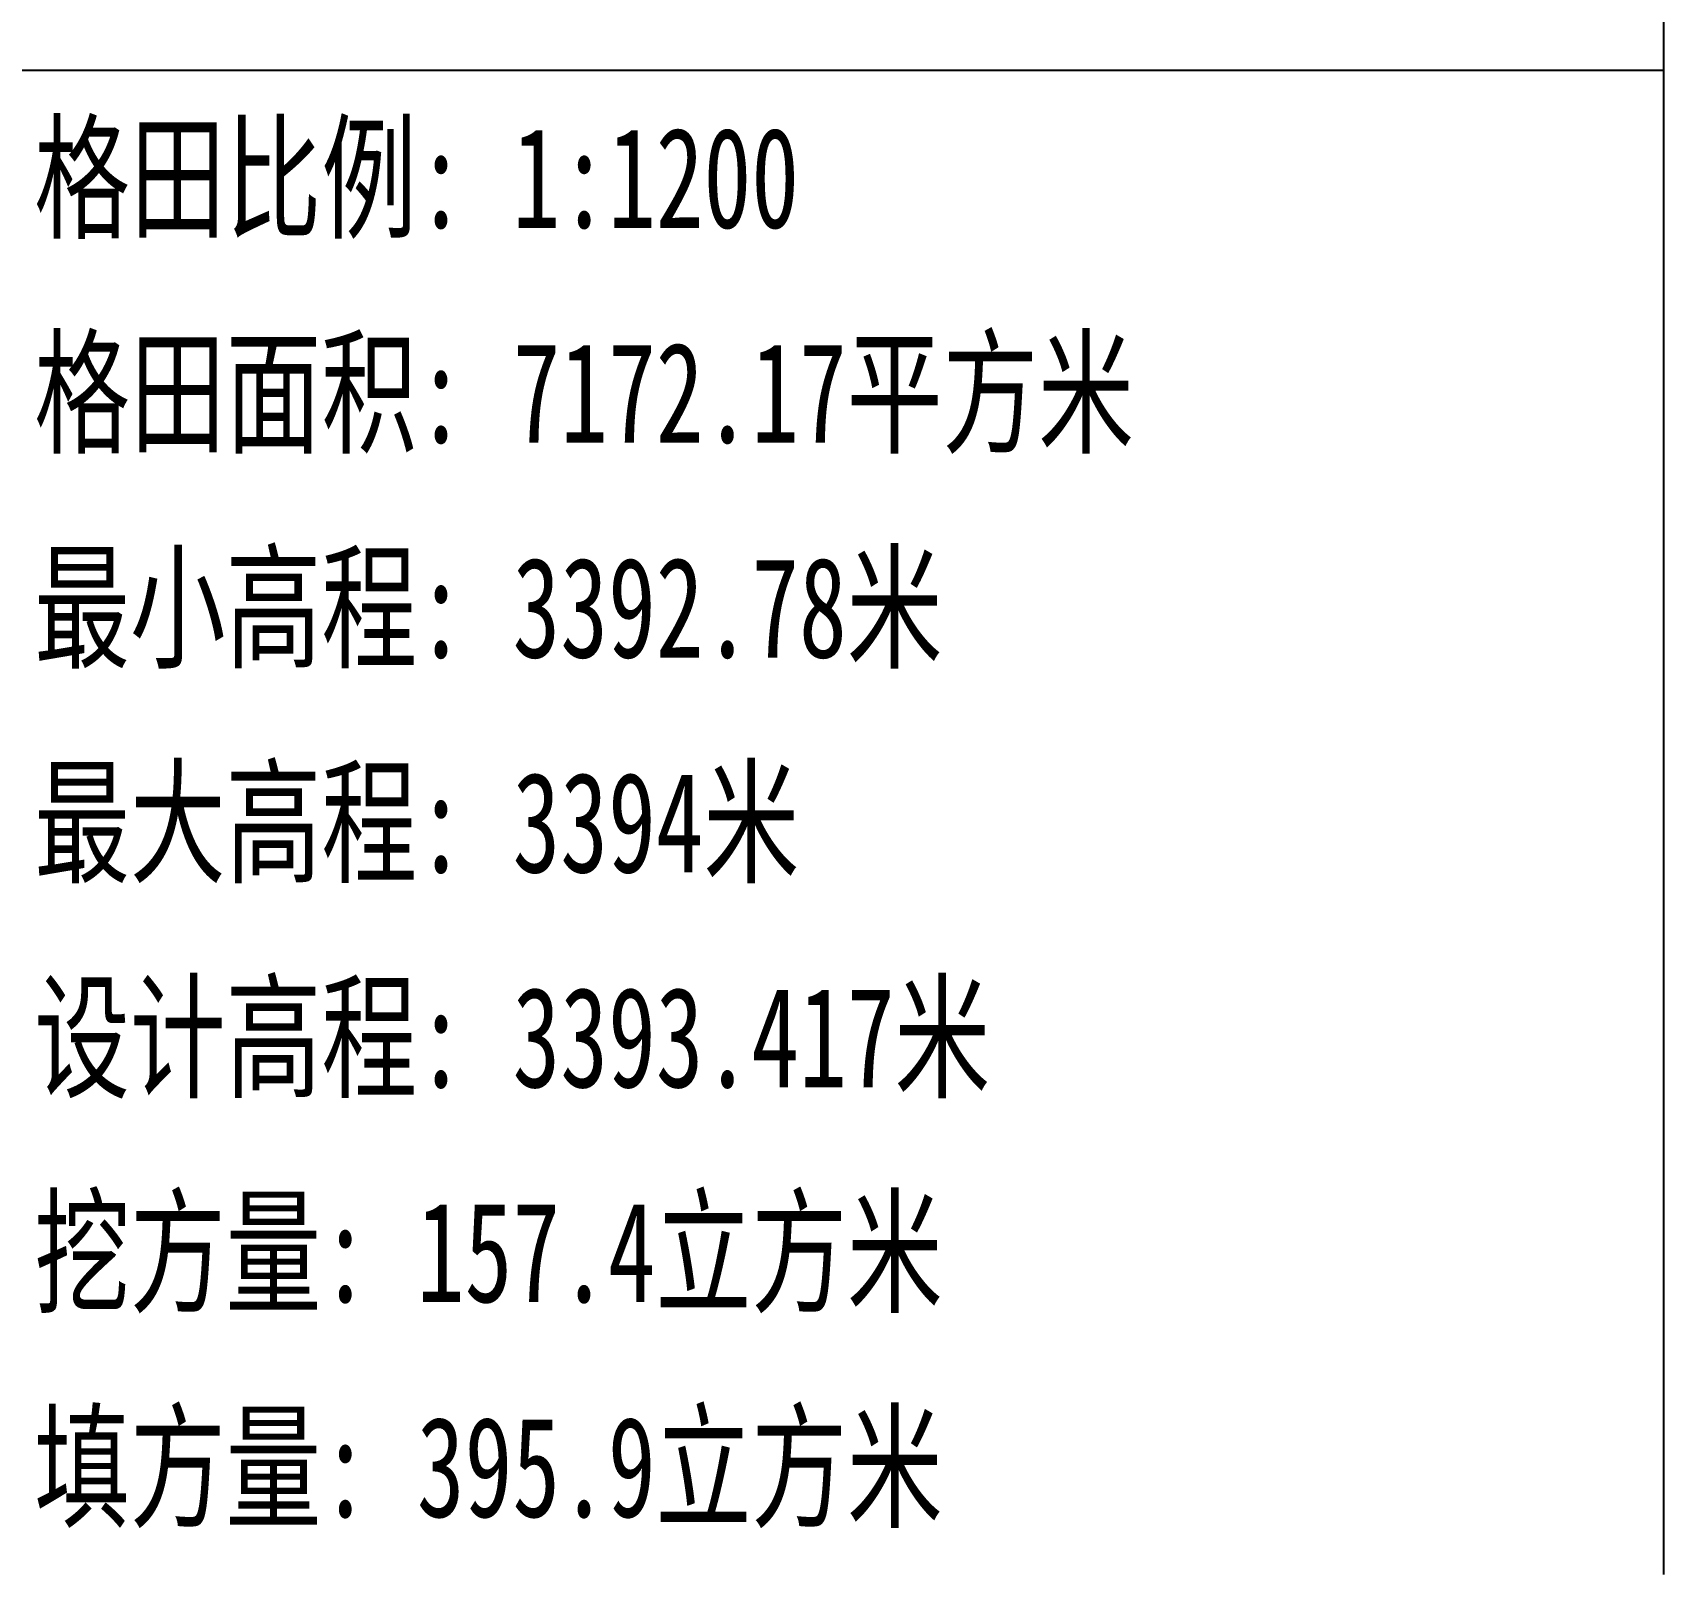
# Model space of a CAD drawing. Extents: x 4283 to 40403, y 1134 to 1764.
# Drawn here: x 13668.4 to 13733.5, y 1514.1 to 1575.6 of the extents above; entities that cross this region are included whole.
import ezdxf
from ezdxf.enums import TextEntityAlignment as Align

# ---------------------------------------------------------------- set-up
doc = ezdxf.new("R2010")
doc.units = 0
doc.layers.add('tdz_土方计算图', color=7, linetype='Continuous')
doc.styles.add('GLand', font='')
doc.styles.get('GLand').set_extended_font_data('FangSong_GB2312')

msp = doc.modelspace()

# ---------------------------------------------------------------- linework, layer by layer
at = {"layer": 'tdz_土方计算图', "linetype": 'Continuous'}
for points in [[(13733.46, 1674.092), (13733.46, 1514.092)], [(13603.46, 1574.092), (13733.46, 1574.092)]]:
    msp.add_lwpolyline(points, dxfattribs=at)

# ---------------------------------------------------------------- texts
at = {"layer": 'tdz_土方计算图', "linetype": 'Continuous', "style": 'GLand', "width": 0.7}
for s, p in [('格田比例: 1:1200', (13668.46, 1569.807)), ('格田面积: 7172.17平方米', (13668.46, 1561.236)), ('最小高程: 3392.78米', (13668.46, 1552.665)), ('最大高程: 3394米', (13668.46, 1544.094)), ('设计高程: 3393.417米', (13668.46, 1535.523)), ('挖方量: 157.4立方米', (13668.46, 1526.952)), ('填方量: 395.9立方米', (13668.46, 1518.381))]:
    msp.add_text(s, height=4, dxfattribs=at).set_placement(p, align=Align.MIDDLE_LEFT)

doc.saveas('drawing.dxf')
